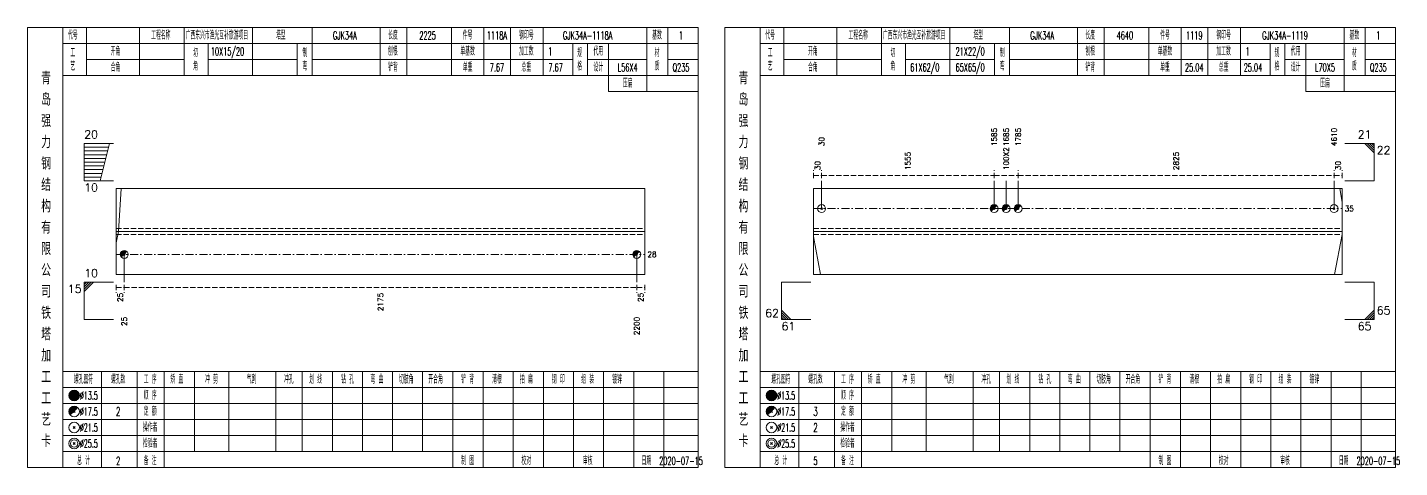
# Model space of a CAD drawing. Extents: x 0 to 2606, y -377 to 6479.
# Drawn here: x 0 to 514, y 1575 to 1740 of the extents above; entities that cross this region are included whole.
import ezdxf
from ezdxf.enums import TextEntityAlignment as Align

# ---------------------------------------------------------------- set-up
doc = ezdxf.new("R2010")
doc.units = 0
doc.header["$MEASUREMENT"] = 0
doc.linetypes.add('一点画线', pattern=[5.2, 3, -1, 0.2, -1])
doc.linetypes.add('虚线', pattern=[2.75, 2, -0.75])
doc.layers.get('0').update_dxf_attribs({"linetype": 'CONTINUOUS', "lineweight": 25})
doc.layers.add('1', color=7, linetype='CONTINUOUS', lineweight=25)
doc.layers.add('4', color=7, linetype='CONTINUOUS', lineweight=25)
doc.styles.get("Standard").update_dxf_attribs({"font": 'simplex.shx', "width": 0.7, "height": 3, "bigfont": 'gbhzfs.shx'})

msp = doc.modelspace()

# ---------------------------------------------------------------- linework, layer by layer
at = {"color": 7, "linetype": 'Continuous', "lineweight": 13}
for p, q in [((21.3, 1696.5), (32.3, 1696.5)), ((21.3, 1682.5), (21.3, 1696.5)), ((21.3, 1695.1), (30.45, 1695.1)), ((21.3, 1693.7), (30.1, 1693.7)), ((21.3, 1692.3), (29.75, 1692.3)), ((27.3, 1682.5), (30.8, 1696.5)), ((504.8, 1696.5), (493.8, 1696.5)), ((501.3, 1696.5), (504.8, 1693)), ((502.18, 1696.5), (504.8, 1693.88)), ((503.05, 1696.5), (504.8, 1694.75)), ((503.93, 1696.5), (504.8, 1695.62)), ((504.8, 1682.5), (504.8, 1696.5)), ((21.3, 1690.9), (29.4, 1690.9)), ((21.3, 1689.5), (29.05, 1689.5)), ((21.3, 1688.1), (28.7, 1688.1)), ((21.3, 1686.7), (28.35, 1686.7)), ((21.3, 1685.3), (28, 1685.3)), ((21.3, 1683.9), (27.65, 1683.9)), ((21.3, 1682.5), (32.3, 1682.5)), ((297.7, 1672.07), (297.7, 1682.5)), ((362.37, 1672.07), (362.37, 1682.5)), ((366.87, 1672.07), (366.87, 1682.5)), ((371.37, 1672.07), (371.37, 1682.5)), ((489.8, 1672.07), (489.8, 1682.5)), ((504.8, 1682.5), (493.8, 1682.5)), ((34.19, 1663.5), (35.08, 1679.57)), ((492.8, 1674.52), (491.9, 1679.57)), ((297.4, 1671.77), (298, 1672.37)), ((298, 1671.77), (297.4, 1672.37)), ((489.5, 1671.77), (490.1, 1672.37)), ((490.1, 1671.77), (489.5, 1672.37)), ((33.3, 1659.2), (34.19, 1663.5)), ((294.7, 1661.66), (297.3, 1647.43)), ((492.8, 1662.35), (490.02, 1647.43)), ((36.3, 1654.93), (36.3, 1644.5)), ((228.4, 1654.93), (228.4, 1644.5)), ((21.3, 1644.5), (32.3, 1644.5)), ((21.3, 1644.5), (21.3, 1630.5)), ((22.18, 1644.5), (21.3, 1643.62)), ((23.05, 1644.5), (21.3, 1642.75)), ((23.93, 1644.5), (21.3, 1641.88)), ((24.8, 1644.5), (21.3, 1641)), ((282.7, 1644.5), (293.7, 1644.5)), ((282.7, 1644.5), (282.7, 1630.5)), ((504.8, 1644.5), (493.8, 1644.5)), ((504.8, 1644.5), (504.8, 1630.5)), ((21.3, 1630.5), (32.3, 1630.5)), ((286.2, 1630.5), (282.7, 1634)), ((285.32, 1630.5), (282.7, 1633.12)), ((284.45, 1630.5), (282.7, 1632.25)), ((283.57, 1630.5), (282.7, 1631.38)), ((282.7, 1630.5), (293.7, 1630.5)), ((504.8, 1630.5), (493.8, 1630.5)), ((501.3, 1630.5), (504.8, 1634)), ((502.18, 1630.5), (504.8, 1633.12)), ((503.05, 1630.5), (504.8, 1632.25)), ((503.93, 1630.5), (504.8, 1631.38))]:
    msp.add_line(p, q, dxfattribs=at)
at = {"color": 8, "linetype": '虚线', "lineweight": 9}
for p, q in [((294.7, 1683.5), (294.7, 1686.5)), ((294.7, 1684.5), (297.7, 1684.5)), ((297.7, 1683.5), (297.7, 1686.5)), ((297.7, 1683.5), (297.7, 1686.5)), ((297.7, 1684.5), (362.37, 1684.5)), ((362.37, 1683.5), (362.37, 1686.5)), ((362.37, 1683.5), (362.37, 1686.5)), ((362.37, 1684.5), (371.37, 1684.5)), ((371.37, 1683.5), (371.37, 1686.5)), ((371.37, 1683.5), (371.37, 1686.5)), ((371.37, 1684.5), (489.8, 1684.5)), ((489.8, 1683.5), (489.8, 1686.5)), ((489.8, 1683.5), (489.8, 1686.5)), ((489.8, 1684.5), (492.8, 1684.5)), ((492.8, 1683.5), (492.8, 1686.5)), ((33.3, 1643.5), (33.3, 1640.5)), ((33.3, 1642.5), (36.3, 1642.5)), ((36.3, 1643.5), (36.3, 1640.5)), ((36.3, 1643.5), (36.3, 1640.5)), ((36.3, 1642.5), (228.4, 1642.5)), ((228.4, 1643.5), (228.4, 1640.5)), ((228.4, 1643.5), (228.4, 1640.5)), ((228.4, 1642.5), (231.4, 1642.5)), ((231.4, 1643.5), (231.4, 1640.5))]:
    msp.add_line(p, q, dxfattribs=at)
at = {"color": 7, "linetype": 'Continuous', "lineweight": 18}
for p, q in [((33.3, 1679.57), (33.3, 1647.43)), ((33.3, 1679.57), (231.4, 1679.57)), ((231.4, 1679.57), (231.4, 1647.43)), ((294.7, 1679.57), (294.7, 1647.43)), ((294.7, 1679.57), (492.8, 1679.57)), ((492.8, 1679.57), (492.8, 1647.43)), ((33.3, 1663.5), (231.4, 1663.5)), ((294.7, 1663.5), (492.8, 1663.5))]:
    msp.add_line(p, q, dxfattribs=at)
at = {"color": 3, "linetype": '一点画线', "lineweight": 13}
for p, q in [((294.7, 1672.07), (492.8, 1672.07)), ((33.3, 1654.93), (231.4, 1654.93))]:
    msp.add_line(p, q, dxfattribs=at)
at = {"color": 7, "linetype": 'Continuous', "lineweight": 0}
for p, q in [((362.07, 1671.77), (362.67, 1672.37)), ((362.07, 1672.37), (362.67, 1671.77)), ((366.57, 1671.77), (367.17, 1672.37)), ((366.57, 1672.37), (367.17, 1671.77)), ((371.07, 1671.77), (371.67, 1672.37)), ((371.07, 1672.37), (371.67, 1671.77))]:
    msp.add_line(p, q, dxfattribs=at)
at = {"color": 1, "linetype": '虚线', "lineweight": 18}
for p, q in [((33.3, 1664.57), (231.4, 1664.57)), ((33.3, 1662.43), (231.4, 1662.43)), ((294.7, 1664.57), (492.8, 1664.57)), ((294.7, 1662.43), (492.8, 1662.43))]:
    msp.add_line(p, q, dxfattribs=at)
at = {"color": 7, "linetype": 'Continuous', "lineweight": 13}
for centre in [(297.7, 1672.07), (362.37, 1672.07), (366.87, 1672.07), (371.37, 1672.07), (489.8, 1672.07)]:
    msp.add_circle(centre, 1.5, dxfattribs=at)
for centre, radius in [((362.37, 1672.07), 1.35), ((362.37, 1672.07), 1.2), ((362.37, 1672.07), 1.05), ((362.37, 1672.07), 0.9), ((362.37, 1672.07), 0.75), ((362.37, 1672.07), 0.6), ((362.37, 1672.07), 0.45), ((362.37, 1672.07), 0.3), ((362.37, 1672.07), 0.15), ((366.87, 1672.07), 1.35), ((366.87, 1672.07), 1.2), ((366.87, 1672.07), 1.05), ((366.87, 1672.07), 0.9), ((366.87, 1672.07), 0.75), ((366.87, 1672.07), 0.6), ((366.87, 1672.07), 0.45), ((366.87, 1672.07), 0.3), ((366.87, 1672.07), 0.15), ((371.37, 1672.07), 1.35), ((371.37, 1672.07), 1.2), ((371.37, 1672.07), 1.05), ((371.37, 1672.07), 0.9), ((371.37, 1672.07), 0.75), ((371.37, 1672.07), 0.6), ((371.37, 1672.07), 0.45), ((371.37, 1672.07), 0.3), ((371.37, 1672.07), 0.15)]:
    msp.add_arc(centre, radius, 45, 225, dxfattribs=at)
at = {"layer": '1', "color": 7, "linetype": 'Continuous', "lineweight": 0}
for p, q in [((36, 1654.63), (36.6, 1655.23)), ((36, 1655.23), (36.6, 1654.63)), ((228.1, 1654.63), (228.7, 1655.23)), ((228.1, 1655.23), (228.7, 1654.63))]:
    msp.add_line(p, q, dxfattribs=at)
at = {"layer": '1', "color": 7, "linetype": 'Continuous', "lineweight": 18}
for p, q in [((33.3, 1647.43), (231.4, 1647.43)), ((294.7, 1647.43), (492.8, 1647.43))]:
    msp.add_line(p, q, dxfattribs=at)
at = {"layer": '1', "color": 7, "linetype": 'Continuous', "lineweight": 13}
for centre in [(36.3, 1654.93), (228.4, 1654.93)]:
    msp.add_circle(centre, 1.5, dxfattribs=at)
for centre, radius in [((36.3, 1654.93), 1.35), ((228.4, 1654.93), 1.35), ((36.3, 1654.93), 1.2), ((36.3, 1654.93), 1.05), ((36.3, 1654.93), 0.9), ((36.3, 1654.93), 0.75), ((36.3, 1654.93), 0.6), ((36.3, 1654.93), 0.45), ((36.3, 1654.93), 0.3), ((36.3, 1654.93), 0.15), ((228.4, 1654.93), 1.2), ((228.4, 1654.93), 1.05), ((228.4, 1654.93), 0.9), ((228.4, 1654.93), 0.75), ((228.4, 1654.93), 0.6), ((228.4, 1654.93), 0.45), ((228.4, 1654.93), 0.3), ((228.4, 1654.93), 0.15)]:
    msp.add_arc(centre, radius, 45, 225, dxfattribs=at)
at = {"layer": '4', "color": 1, "linetype": 'Continuous', "lineweight": 18}
for p, q in [((13.3, 1575), (13.3, 1740)), ((22.2, 1722), (22.2, 1740)), ((42, 1722), (42, 1740)), ((58.8, 1722), (58.8, 1740)), ((84.4, 1722), (84.4, 1740)), ((106.7, 1722), (106.7, 1740)), ((132.2, 1722), (132.2, 1740)), ((142.2, 1722), (142.2, 1740)), ((158.9, 1722), (158.9, 1740)), ((171.1, 1722), (171.1, 1740)), ((181.1, 1722), (181.1, 1740)), ((193.3, 1722), (193.3, 1740)), ((232.2, 1716), (232.2, 1740)), ((240, 1722), (240, 1740)), ((274.7, 1575), (274.7, 1740)), ((283.6, 1722), (283.6, 1740)), ((303.4, 1722), (303.4, 1740)), ((320.2, 1722), (320.2, 1740)), ((345.8, 1722), (345.8, 1740)), ((368.1, 1722), (368.1, 1740)), ((393.6, 1722), (393.6, 1740)), ((403.6, 1722), (403.6, 1740)), ((420.3, 1722), (420.3, 1740)), ((432.5, 1722), (432.5, 1740)), ((442.5, 1722), (442.5, 1740)), ((454.7, 1722), (454.7, 1740)), ((493.6, 1716), (493.6, 1740)), ((501.4, 1722), (501.4, 1740)), ((13.3, 1734), (251.4, 1734)), ((67.8, 1722), (67.8, 1734)), ((101.1, 1722), (101.1, 1734)), ((204.4, 1722), (204.4, 1734)), ((210, 1722), (210, 1734)), ((217.8, 1716), (217.8, 1734)), ((274.7, 1734), (512.8, 1734)), ((329.2, 1722), (329.2, 1734)), ((362.5, 1722), (362.5, 1734)), ((465.8, 1722), (465.8, 1734)), ((471.4, 1722), (471.4, 1734)), ((479.2, 1716), (479.2, 1734)), ((22.2, 1728), (58.8, 1728)), ((67.8, 1728), (101.1, 1728)), ((106.7, 1728), (204.4, 1728)), ((210, 1728), (232.2, 1728)), ((240, 1728), (251.4, 1728)), ((283.6, 1728), (320.2, 1728)), ((329.2, 1728), (362.5, 1728)), ((368.1, 1728), (465.8, 1728)), ((471.4, 1728), (493.6, 1728)), ((501.4, 1728), (512.8, 1728)), ((13.3, 1722), (251.4, 1722)), ((274.7, 1722), (512.8, 1722)), ((217.8, 1716), (251.4, 1716)), ((479.2, 1716), (512.8, 1716)), ((13.3, 1611), (251.4, 1611)), ((27.8, 1575), (27.8, 1611)), ((41.1, 1575), (41.1, 1611)), ((51.2, 1575), (51.2, 1611)), ((62.6, 1581), (62.6, 1611)), ((75.5, 1581), (75.5, 1611)), ((93.1, 1581), (93.1, 1611)), ((103, 1581), (103, 1611)), ((114.3, 1581), (114.3, 1611)), ((125.6, 1581), (125.6, 1611)), ((136.9, 1581), (136.9, 1611)), ((148.1, 1581), (148.1, 1611)), ((159.5, 1581), (159.5, 1611)), ((170.8, 1581), (170.8, 1611)), ((182.1, 1581), (182.1, 1611)), ((193.4, 1581), (193.4, 1611)), ((204.7, 1581), (204.7, 1611)), ((216, 1581), (216, 1611)), ((227.3, 1581), (227.3, 1611)), ((238.6, 1581), (238.6, 1611)), ((274.7, 1611), (512.8, 1611)), ((289.2, 1575), (289.2, 1611)), ((302.5, 1575), (302.5, 1611)), ((312.6, 1575), (312.6, 1611)), ((324, 1581), (324, 1611)), ((336.9, 1581), (336.9, 1611)), ((354.5, 1581), (354.5, 1611)), ((364.4, 1581), (364.4, 1611)), ((375.7, 1581), (375.7, 1611)), ((387, 1581), (387, 1611)), ((398.3, 1581), (398.3, 1611)), ((409.5, 1581), (409.5, 1611)), ((420.9, 1581), (420.9, 1611)), ((432.2, 1581), (432.2, 1611)), ((443.5, 1581), (443.5, 1611)), ((454.8, 1581), (454.8, 1611)), ((466.1, 1581), (466.1, 1611)), ((477.4, 1581), (477.4, 1611)), ((488.7, 1581), (488.7, 1611)), ((500, 1581), (500, 1611)), ((13.3, 1605), (251.4, 1605)), ((274.7, 1605), (512.8, 1605)), ((13.3, 1599), (251.4, 1599)), ((274.7, 1599), (512.8, 1599)), ((13.3, 1593), (251.4, 1593)), ((274.7, 1593), (512.8, 1593)), ((13.3, 1587), (251.4, 1587)), ((274.7, 1587), (512.8, 1587)), ((13.3, 1581), (251.4, 1581)), ((159.5, 1575), (159.5, 1581)), ((170.8, 1575), (170.8, 1581)), ((182.1, 1575), (182.1, 1581)), ((193.4, 1575), (193.4, 1581)), ((204.7, 1575), (204.7, 1581)), ((216, 1575), (216, 1581)), ((227.3, 1575), (227.3, 1581)), ((238.6, 1575), (238.6, 1581)), ((274.7, 1581), (512.8, 1581)), ((420.9, 1575), (420.9, 1581)), ((432.2, 1575), (432.2, 1581)), ((443.5, 1575), (443.5, 1581)), ((454.8, 1575), (454.8, 1581)), ((466.1, 1575), (466.1, 1581)), ((477.4, 1575), (477.4, 1581)), ((488.7, 1575), (488.7, 1581)), ((500, 1575), (500, 1581))]:
    msp.add_line(p, q, dxfattribs=at)
at = {"layer": '4', "color": 7, "linetype": 'Continuous', "lineweight": 13}
for p, q in [((17.3, 1601.8), (17.7, 1602.2)), ((17.7, 1601.8), (17.3, 1602.2)), ((278.7, 1601.8), (279.1, 1602.2)), ((279.1, 1601.8), (278.7, 1602.2)), ((17.1, 1589.6), (17.9, 1590.4)), ((17.9, 1589.6), (17.1, 1590.4)), ((278.5, 1589.6), (279.3, 1590.4)), ((279.3, 1589.6), (278.5, 1590.4)), ((17.1, 1583.6), (17.9, 1584.4)), ((17.9, 1583.6), (17.1, 1584.4)), ((278.5, 1583.6), (279.3, 1584.4)), ((279.3, 1583.6), (278.5, 1584.4))]:
    msp.add_line(p, q, dxfattribs=at)
at = {"layer": '4', "color": 7, "linetype": 'Continuous', "lineweight": 0}
for p, q in [((17.1, 1595.6), (17.9, 1596.4)), ((17.1, 1596.4), (17.9, 1595.6)), ((278.5, 1595.6), (279.3, 1596.4)), ((278.5, 1596.4), (279.3, 1595.6))]:
    msp.add_line(p, q, dxfattribs=at)
at = {"layer": '4', "color": 1, "linetype": 'Continuous', "lineweight": 18}
for points in [[(0, 1740), (0, 1575), (251.4, 1575), (251.4, 1740)], [(261.4, 1740), (261.4, 1575), (512.8, 1575), (512.8, 1740)]]:
    msp.add_lwpolyline(points, close=True, dxfattribs=at)
at = {"layer": '4', "color": 7, "linetype": 'Continuous', "lineweight": 13}
for centre, radius in [((17.5, 1602), 2), ((17.5, 1602), 1.8), ((17.5, 1602), 1.6), ((17.5, 1602), 1.4), ((17.5, 1602), 1.2), ((17.5, 1602), 1), ((17.5, 1602), 0.8), ((17.5, 1602), 0.6), ((17.5, 1602), 0.4), ((17.5, 1602), 0.2), ((278.9, 1602), 2), ((278.9, 1602), 1.8), ((278.9, 1602), 1.6), ((278.9, 1602), 1.4), ((278.9, 1602), 1.2), ((278.9, 1602), 1), ((278.9, 1602), 0.8), ((278.9, 1602), 0.6), ((278.9, 1602), 0.4), ((278.9, 1602), 0.2), ((17.5, 1596), 2), ((278.9, 1596), 2), ((17.5, 1590), 2), ((278.9, 1590), 2), ((17.5, 1584), 2), ((17.5, 1584), 1.4), ((278.9, 1584), 2), ((278.9, 1584), 1.4)]:
    msp.add_circle(centre, radius, dxfattribs=at)
for centre, radius in [((17.5, 1596), 1.8), ((17.5, 1596), 1.6), ((17.5, 1596), 1.4), ((17.5, 1596), 1.2), ((17.5, 1596), 1), ((17.5, 1596), 0.8), ((17.5, 1596), 0.6), ((17.5, 1596), 0.4), ((17.5, 1596), 0.2), ((278.9, 1596), 1.8), ((278.9, 1596), 1.6), ((278.9, 1596), 1.4), ((278.9, 1596), 1.2), ((278.9, 1596), 1), ((278.9, 1596), 0.8), ((278.9, 1596), 0.6), ((278.9, 1596), 0.4), ((278.9, 1596), 0.2)]:
    msp.add_arc(centre, radius, 45, 225, dxfattribs=at)

# ---------------------------------------------------------------- texts
at = {"color": 7, "linetype": 'Continuous', "lineweight": 13}
for s, p in [('20', (21.3, 1697.5)), ('10', (21.3, 1645.5)), ('65', (505.8, 1631.5))]:
    msp.add_text(s, height=3, dxfattribs=at).set_placement(p, align=Align.BOTTOM_LEFT)
for s, p in [('30', (297.7, 1695.5)), ('1585', (362.37, 1695.5)), ('1685', (366.87, 1695.5)), ('1785', (371.37, 1695.5)), ('4610', (489.8, 1695.5))]:
    msp.add_text(s, height=2, rotation=90, dxfattribs=at).set_placement(p, align=Align.MIDDLE_LEFT)
for s, p in [('21', (503.8, 1697.5)), ('62', (281.7, 1630.5))]:
    msp.add_text(s, height=3, dxfattribs=at).set_placement(p, align=Align.BOTTOM_RIGHT)
at = {"color": 8, "linetype": 'Continuous', "lineweight": 9}
for s, p in [('1555', (330.03, 1686.5)), ('100X2', (366.87, 1686.5)), ('2825', (430.58, 1686.5)), ('30', (296.2, 1686.5)), ('30', (491.3, 1686.5))]:
    msp.add_text(s, height=2, rotation=90, dxfattribs=at).set_placement(p, align=Align.MIDDLE_LEFT)
at = {"color": 7, "linetype": 'Continuous', "lineweight": 13}
for s, p in [('22', (505.8, 1695.5)), ('10', (21.3, 1681.5)), ('61', (282.7, 1629.5))]:
    msp.add_text(s, height=3, dxfattribs=at).set_placement(p, align=Align.TOP_LEFT)
for s, p in [('35', (493.8, 1672.07)), ('28', (232.4, 1654.93))]:
    msp.add_text(s, height=2, dxfattribs=at).set_placement(p, align=Align.MIDDLE_LEFT)
for s, p in [('15', (20.3, 1643.5)), ('65', (503.8, 1629.5))]:
    msp.add_text(s, height=3, dxfattribs=at).set_placement(p, align=Align.TOP_RIGHT)
at = {"color": 8, "linetype": 'Continuous', "lineweight": 9}
for s, p in [('25', (34.8, 1640.5)), ('2175', (132.35, 1640.5)), ('25', (229.9, 1640.5))]:
    msp.add_text(s, height=2, rotation=90, dxfattribs=at).set_placement(p, align=Align.MIDDLE_RIGHT)
at = {"layer": '1', "color": 7, "linetype": 'Continuous', "lineweight": 13}
for s, p in [('25', (36.3, 1631.5)), ('2200', (228.4, 1631.5))]:
    msp.add_text(s, height=2, rotation=90, dxfattribs=at).set_placement(p, align=Align.MIDDLE_RIGHT)
at = {"layer": '4', "color": 1, "linetype": 'Continuous', "lineweight": 13}
for s, height, width, p in [('代号', 3, 0.6, (17, 1737)), ('工程名称', 3, 0.6, (50, 1737)), ('广西东兴市渔光互补旅游项目', 3, 0.6, (71, 1737)), ('塔型', 3, 0.6, (95, 1737)), ('GJK34A', 3, 0.6, (119, 1737)), ('长度', 3, 0.6, (137, 1737)), ('2225', 3, 0.6, (150, 1737)), ('件号', 3, 0.6, (165, 1737)), ('1118A', 3, 0.6, (176, 1737)), ('钢印号', 3, 0.6, (187, 1737)), ('GJK34A-1118A', 3, 0.6, (210, 1737)), ('基数', 3, 0.6, (236, 1737)), ('1', 3, 0.6, (245, 1737)), ('代号', 3, 0.6, (278.4, 1737)), ('工程名称', 3, 0.6, (311.4, 1737)), ('广西东兴市渔光互补旅游项目', 3, 0.6, (332.4, 1737)), ('塔型', 3, 0.6, (356.4, 1737)), ('GJK34A', 3, 0.6, (380.4, 1737)), ('长度', 3, 0.6, (398.4, 1737)), ('4640', 3, 0.6, (411.4, 1737)), ('件号', 3, 0.6, (426.4, 1737)), ('1119', 3, 0.6, (437.4, 1737)), ('钢印号', 3, 0.6, (448.4, 1737)), ('GJK34A-1119', 3, 0.6, (471.4, 1737)), ('基数', 3, 0.6, (497.4, 1737)), ('1', 3, 0.6, (506.4, 1737)), ('工', 3, 0.6, (17, 1730.4)), ('开角', 3, 0.6, (33, 1731)), ('切', 3, 0.6, (63, 1730.4)), ('10X15/20', 3, 0.6, (75, 1731)), ('制', 3, 0.6, (104, 1730.4)), ('刨根', 3, 0.6, (137, 1731)), ('单基数', 3, 0.6, (165, 1731)), ('加工数', 3, 0.6, (187, 1731)), ('1', 3, 0.6, (196, 1731)), ('规', 3, 0.6, (207, 1730.4)), ('代用', 3, 0.6, (214, 1731)), ('材', 3, 0.6, (236, 1730.4)), ('工', 3, 0.6, (278.4, 1730.4)), ('开角', 3, 0.6, (294.4, 1731)), ('切', 3, 0.6, (324.4, 1730.4)), ('21X22/0', 3, 0.6, (353.4, 1731)), ('制', 3, 0.6, (365.4, 1730.4)), ('刨根', 3, 0.6, (398.4, 1731)), ('单基数', 3, 0.6, (426.4, 1731)), ('加工数', 3, 0.6, (448.4, 1731)), ('1', 3, 0.6, (457.4, 1731)), ('规', 3, 0.6, (468.4, 1730.4)), ('代用', 3, 0.6, (475.4, 1731)), ('材', 3, 0.6, (497.4, 1730.4)), ('青', 4.6, 0.8, (7, 1721)), ('艺', 3, 0.6, (17, 1725.4)), ('合角', 3, 0.6, (33, 1725)), ('角', 3, 0.6, (63, 1725.4)), ('弯', 3, 0.6, (104, 1725.4)), ('铲背', 3, 0.6, (137, 1725)), ('单重', 3, 0.6, (165, 1725)), ('7.67', 3, 0.6, (176, 1725)), ('总重', 3, 0.6, (187, 1725)), ('7.67', 3, 0.6, (198, 1725)), ('格', 3, 0.6, (207, 1725.4)), ('设计', 3, 0.6, (214, 1725)), ('L56X4', 3, 0.6, (225, 1725)), ('质', 3, 0.6, (236, 1725.4)), ('Q235', 3, 0.6, (245, 1725)), ('青', 4.6, 0.8, (268.4, 1721)), ('艺', 3, 0.6, (278.4, 1725.4)), ('合角', 3, 0.6, (294.4, 1725)), ('角', 3, 0.6, (324.4, 1725.4)), ('61X62/0', 3, 0.6, (336.4, 1725)), ('65X65/0', 3, 0.6, (353.4, 1725)), ('弯', 3, 0.6, (365.4, 1725.4)), ('铲背', 3, 0.6, (398.4, 1725)), ('单重', 3, 0.6, (426.4, 1725)), ('25.04', 3, 0.6, (437.4, 1725)), ('总重', 3, 0.6, (448.4, 1725)), ('25.04', 3, 0.6, (459.4, 1725)), ('格', 3, 0.6, (468.4, 1725.4)), ('设计', 3, 0.6, (475.4, 1725)), ('L70X5', 3, 0.6, (486.4, 1725)), ('质', 3, 0.6, (497.4, 1725.4)), ('Q235', 3, 0.6, (506.4, 1725)), ('压扁', 3, 0.6, (225, 1719)), ('压扁', 3, 0.6, (486.4, 1719)), ('岛', 4.6, 0.8, (7, 1713)), ('岛', 4.6, 0.8, (268.4, 1713)), ('强', 4.6, 0.8, (7, 1705)), ('强', 4.6, 0.8, (268.4, 1705)), ('力', 4.6, 0.8, (7, 1697)), ('力', 4.6, 0.8, (268.4, 1697)), ('钢', 4.6, 0.8, (7, 1689)), ('钢', 4.6, 0.8, (268.4, 1689)), ('结', 4.6, 0.8, (7, 1681)), ('结', 4.6, 0.8, (268.4, 1681)), ('构', 4.6, 0.8, (7, 1673)), ('构', 4.6, 0.8, (268.4, 1673)), ('有', 4.6, 0.8, (7, 1665)), ('有', 4.6, 0.8, (268.4, 1665)), ('限', 4.6, 0.8, (7, 1657)), ('限', 4.6, 0.8, (268.4, 1657)), ('公', 4.6, 0.8, (7, 1649)), ('公', 4.6, 0.8, (268.4, 1649)), ('司', 4.6, 0.8, (7, 1641)), ('司', 4.6, 0.8, (268.4, 1641)), ('铁', 4.6, 0.8, (7, 1633)), ('铁', 4.6, 0.8, (268.4, 1633)), ('塔', 4.6, 0.8, (7, 1625)), ('塔', 4.6, 0.8, (268.4, 1625)), ('加', 4.6, 0.8, (7, 1617)), ('加', 4.6, 0.8, (268.4, 1617)), ('工', 4.6, 0.8, (7, 1609)), ('工', 4.6, 0.8, (268.4, 1609)), ('螺孔图符', 3, 0.6, (21, 1608)), ('螺孔数', 3, 0.6, (34, 1608)), ('工 序', 3, 0.6, (46, 1608)), ('矫 直', 3, 0.6, (56, 1608)), ('冲 剪', 3, 0.6, (69, 1608)), ('气割', 3, 0.6, (84, 1608)), ('冲孔', 3, 0.6, (98, 1608)), ('划 线', 3, 0.6, (108, 1608)), ('钻 孔', 3, 0.6, (120, 1608)), ('弯 曲', 3, 0.6, (131, 1608)), ('切肢角', 3, 0.6, (142, 1608)), ('开合角', 3, 0.6, (153, 1608)), ('铲 背', 3, 0.6, (165, 1608)), ('清根', 3, 0.6, (176, 1608)), ('拍 扁', 3, 0.6, (187, 1608)), ('钢 印', 3, 0.6, (199, 1608)), ('组 装', 3, 0.6, (210, 1608)), ('镀锌', 3, 0.6, (221, 1608)), ('螺孔图符', 3, 0.6, (282.4, 1608)), ('螺孔数', 3, 0.6, (295.4, 1608)), ('工 序', 3, 0.6, (307.4, 1608)), ('矫 直', 3, 0.6, (317.4, 1608)), ('冲 剪', 3, 0.6, (330.4, 1608)), ('气割', 3, 0.6, (345.4, 1608)), ('冲孔', 3, 0.6, (359.4, 1608)), ('划 线', 3, 0.6, (369.4, 1608)), ('钻 孔', 3, 0.6, (381.4, 1608)), ('弯 曲', 3, 0.6, (392.4, 1608)), ('切肢角', 3, 0.6, (403.4, 1608)), ('开合角', 3, 0.6, (414.4, 1608)), ('铲 背', 3, 0.6, (426.4, 1608)), ('清根', 3, 0.6, (437.4, 1608)), ('拍 扁', 3, 0.6, (448.4, 1608)), ('钢 印', 3, 0.6, (460.4, 1608)), ('组 装', 3, 0.6, (471.4, 1608)), ('镀锌', 3, 0.6, (482.4, 1608)), ('工', 4.6, 0.8, (7, 1601)), ('%%C13.5', 3, 0.5, (23, 1602)), ('顺 序', 3, 0.6, (46, 1602)), ('工', 4.6, 0.8, (268.4, 1601)), ('%%C13.5', 3, 0.5, (284.4, 1602)), ('顺 序', 3, 0.6, (307.4, 1602)), ('艺', 4.6, 0.8, (7, 1593)), ('%%C17.5', 3, 0.5, (23, 1596)), ('2', 3.2, 0.6, (34, 1596)), ('定 额', 3, 0.6, (46, 1596)), ('艺', 4.6, 0.8, (268.4, 1593)), ('%%C17.5', 3, 0.5, (284.4, 1596)), ('3', 3.2, 0.6, (295.4, 1596)), ('定 额', 3, 0.6, (307.4, 1596)), ('%%C21.5', 3, 0.5, (23, 1590)), ('操作者', 3, 0.6, (46, 1590)), ('%%C21.5', 3, 0.5, (284.4, 1590)), ('2', 3.2, 0.6, (295.4, 1590)), ('操作者', 3, 0.6, (307.4, 1590)), ('卡', 4.6, 0.8, (7, 1585)), ('%%C25.5', 3, 0.5, (23, 1584)), ('检验者', 3, 0.6, (46, 1584)), ('卡', 4.6, 0.8, (268.4, 1585)), ('%%C25.5', 3, 0.5, (284.4, 1584)), ('检验者', 3, 0.6, (307.4, 1584)), ('总 计', 3, 0.6, (21, 1577.5)), ('备 注', 3, 0.6, (46, 1577.5)), ('制 图', 3, 0.6, (165, 1577.5)), ('校对', 3, 0.6, (187, 1577.5)), ('审核', 3, 0.6, (210, 1577.5)), ('日期', 3, 0.6, (232, 1577.5)), ('总 计', 3, 0.6, (282.4, 1577.5)), ('备 注', 3, 0.6, (307.4, 1577.5)), ('制 图', 3, 0.6, (426.4, 1577.5)), ('校对', 3, 0.6, (448.4, 1577.5)), ('审核', 3, 0.6, (471.4, 1577.5)), ('日期', 3, 0.6, (493.4, 1577.5)), ('2', 3, 0.6, (34, 1577.5)), ('2020-07-15', 3, 0.6, (245, 1577.5)), ('5', 3, 0.6, (295.4, 1577.5)), ('2020-07-15', 3, 0.6, (506.4, 1577.5))]:
    msp.add_text(s, height=height, dxfattribs=dict(at, width=width)).set_placement(p, align=Align.MIDDLE_CENTER)

doc.saveas('drawing.dxf')
